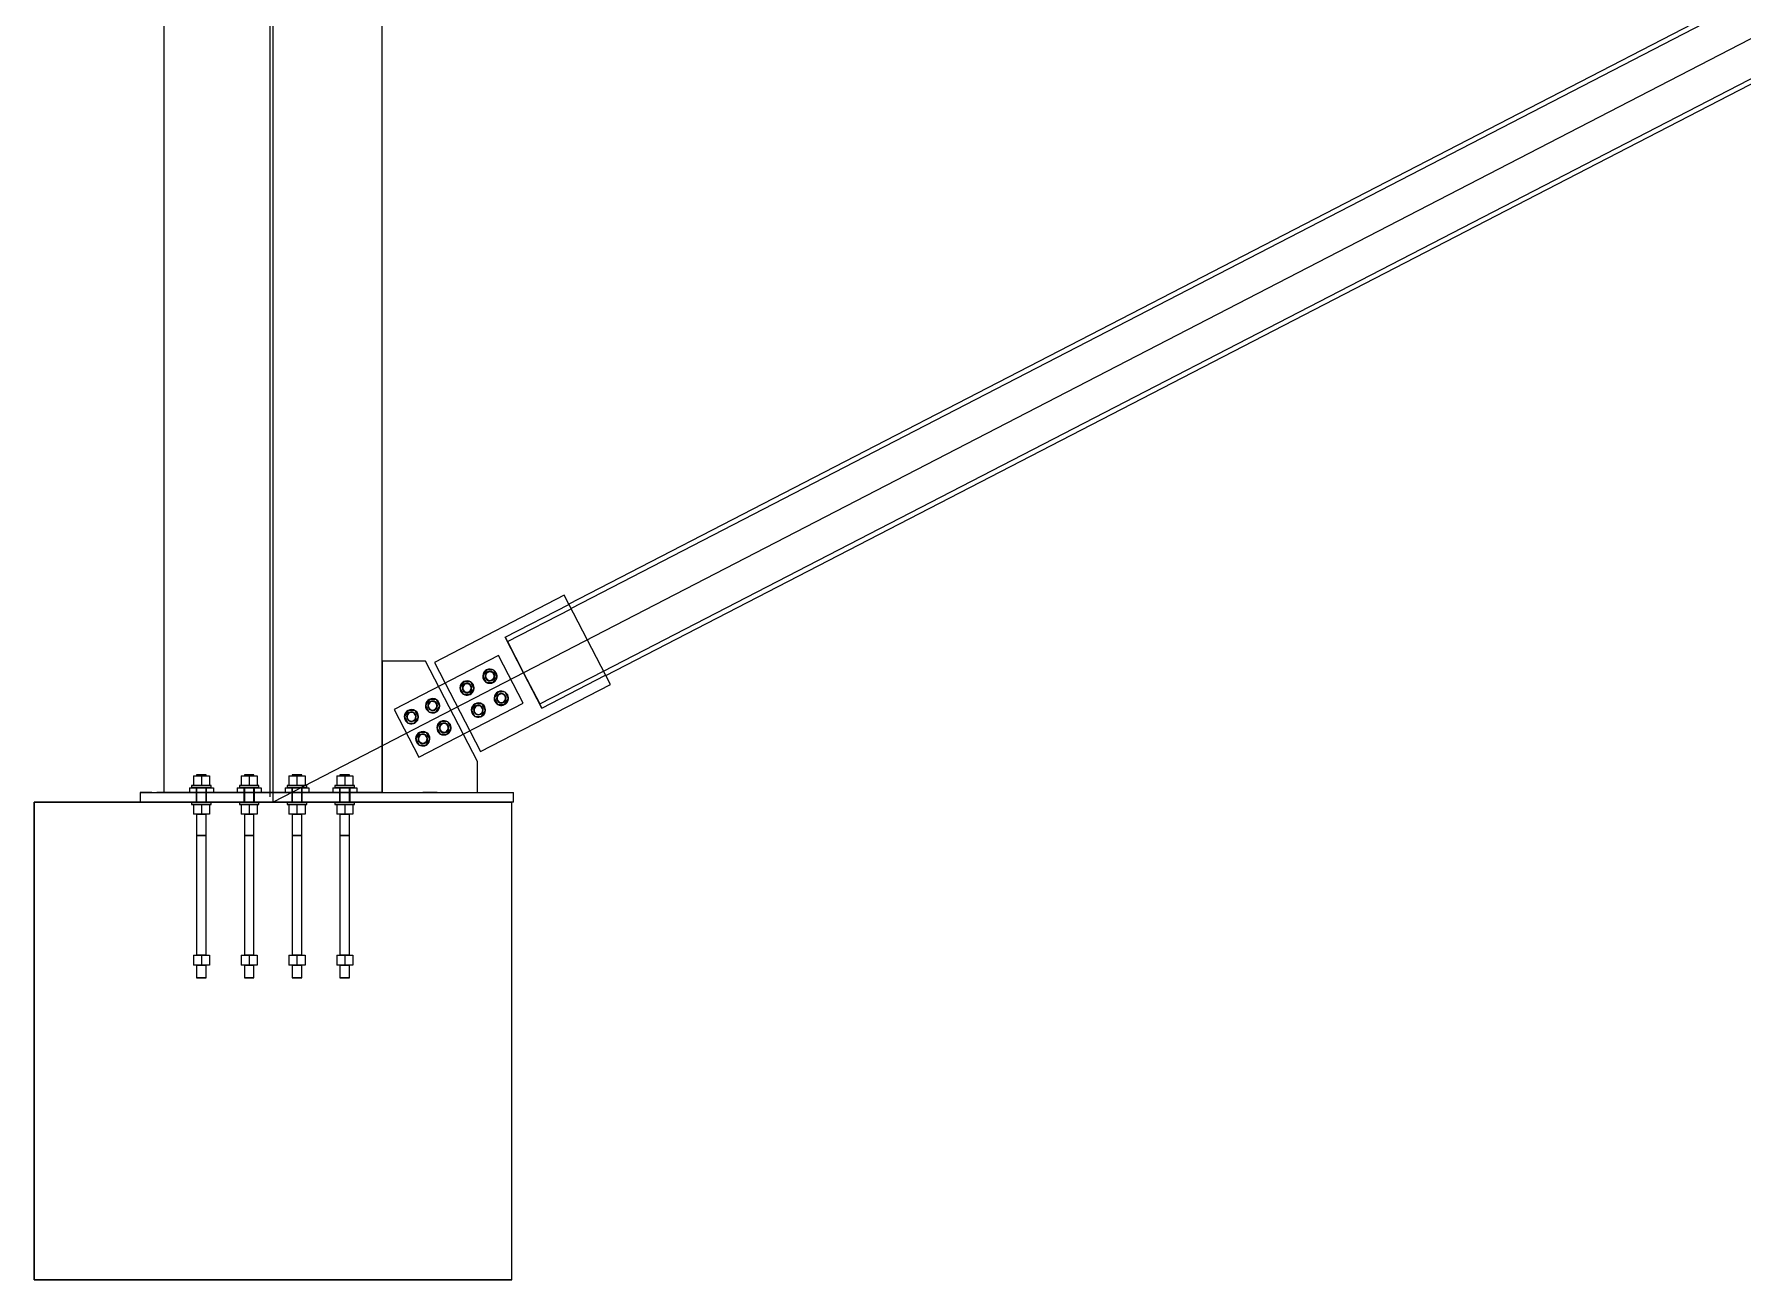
# Model space of a CAD drawing. Header units: millimetres. Extents: x -6949 to 305728, y -55091 to 76684.
# Drawn here: x 14500 to 18076, y -1000 to 1608 of the extents above; entities that cross this region are included whole.
import ezdxf

# ---------------------------------------------------------------- set-up
doc = ezdxf.new("R2010")
doc.units = ezdxf.units.MM
doc.layers.add('A-DETL', color=7, linetype='Continuous', lineweight=18, true_color=0x00a600)
for name, color, linetype, lineweight in [('S-BEAM', 5, 'Continuous', 18), ('S-COLS', 7, 'Continuous', 18), ('S-FSTN', 7, 'Continuous', 18), ('solaio2', 7, 'Continuous', 9)]:
    doc.layers.add(name, color=color, linetype=linetype, lineweight=lineweight)

msp = doc.modelspace()

# ---------------------------------------------------------------- linework, layer by layer
at = {"layer": 'A-DETL'}
for p, q in [((14994.1182, 11.0295), (14994.1182, 3911.0295)), ((22500.0006, 3875), (15000.0005, 0)), ((15000.0005, 0), (15000.0005, 3875))]:
    msp.add_line(p, q, dxfattribs=at)
at = {"layer": 'S-BEAM'}
for p, q in [((21962.8158, 3692.1726), (15619.0494, 414.56)), ((21967.406, 3683.2884), (15623.6396, 405.6758)), ((15691.7123, 273.9222), (22035.4787, 3551.5348)), ((15696.3025, 265.0379), (22040.0689, 3542.6505)), ((15486.0592, 345.1773), (15619.3231, 414.0303)), ((15486.0592, 345.1773), (15619.3231, 414.0303)), ((15490.6866, 336.2209), (15623.9505, 405.0739)), ((15619.3231, 414.0303), (15623.9505, 405.0739)), ((15524.412, 270.946), (15486.0592, 345.1773)), ((15486.0592, 345.1773), (15524.412, 270.946)), ((15486.0592, 345.1773), (15490.6866, 336.2209)), ((15490.6866, 336.2209), (15524.412, 270.946)), ((15524.412, 270.946), (15490.6866, 336.2209)), ((15524.412, 270.946), (15558.1374, 205.671)), ((15562.7649, 196.7147), (15524.412, 270.946)), ((15524.412, 270.946), (15562.7649, 196.7147)), ((15558.1374, 205.671), (15524.412, 270.946)), ((15558.1374, 205.671), (15691.4013, 274.524)), ((15558.1374, 205.671), (15691.4013, 274.524)), ((15562.7649, 196.7147), (15696.0288, 265.5677)), ((15562.7649, 196.7147), (15696.0288, 265.5677)), ((15691.4013, 274.524), (15696.0288, 265.5677)), ((15562.7649, 196.7147), (15558.1374, 205.671))]:
    msp.add_line(p, q, dxfattribs=at)
at = {"layer": 'S-COLS'}
for p, q in [((14771.5005, 12000.0004), (14771.5005, 20.001)), ((15228.5005, 20.001), (15228.5005, 12000.0004)), ((14771.5005, 20.001), (15228.5005, 20.001)), ((15228.5005, 20.001), (14771.5005, 20.001)), ((14771.5005, 0.0001), (15228.5005, 0.0001)), ((15228.5005, 0.0001), (14771.5005, 0.0001)), ((14771.5005, 0), (15228.5005, 0)), ((15228.5005, 0), (14771.5005, 0)), ((14784.5005, 20.001), (15215.5005, 20.001)), ((15215.5005, 20.001), (14784.5005, 20.001)), ((14784.5005, 0.0001), (15215.5005, 0.0001)), ((15215.5005, 0.0001), (14784.5005, 0.0001)), ((14784.5005, 0), (15215.5005, 0)), ((15215.5005, 0), (14784.5005, 0))]:
    msp.add_line(p, q, dxfattribs=at)
at = {"layer": 'S-FSTN'}
for p, q in [((15609.4779, 433.0832), (15337.6196, 292.6231)), ((15705.8721, 246.5138), (15609.4779, 433.0832)), ((15319.244, 295.5105), (15228.5005, 295.5105)), ((15228.5005, 295.5105), (15228.5005, 20)), ((15472.0533, 306.9268), (15253.5005, 194.0078)), ((15472.0533, 306.9268), (15253.5005, 194.0078)), ((15428.0317, 84.9535), (15319.244, 295.5105)), ((15337.6196, 292.6231), (15434.0138, 106.0537)), ((15523.4635, 207.4231), (15472.0533, 306.9268)), ((15523.4635, 207.4231), (15472.0533, 306.9268)), ((15399.0812, 252.0931), (15391.1016, 239.6523)), ((15413.8451, 251.403), (15399.0812, 252.0931)), ((15420.6294, 238.2721), (15413.8451, 251.403)), ((15447.0562, 276.8802), (15439.0766, 264.4393)), ((15439.0766, 264.4393), (15445.861, 251.3084)), ((15445.861, 251.3084), (15460.6248, 250.6183)), ((15461.8201, 276.1901), (15447.0562, 276.8802)), ((15460.6248, 250.6183), (15468.6044, 263.0592)), ((15468.6044, 263.0592), (15461.8201, 276.1901)), ((15327.1187, 214.9125), (15319.1391, 202.4716)), ((15341.8826, 214.2224), (15327.1187, 214.9125)), ((15391.1016, 239.6523), (15397.886, 226.5213)), ((15397.886, 226.5213), (15412.6498, 225.8312)), ((15412.6498, 225.8312), (15420.6294, 238.2721)), ((15434.0138, 106.0537), (15705.8721, 246.5138)), ((15470.9252, 230.682), (15462.9457, 218.2412)), ((15462.9457, 218.2412), (15469.73, 205.1103)), ((15485.6891, 229.992), (15470.9252, 230.682)), ((15484.4939, 204.4202), (15492.4734, 216.861)), ((15492.4734, 216.861), (15485.6891, 229.992)), ((15253.5005, 194.0078), (15304.9107, 94.5041)), ((15253.5005, 194.0078), (15304.9107, 94.5041)), ((15282.6974, 191.9615), (15274.7178, 179.5206)), ((15274.7178, 179.5206), (15281.5022, 166.3897)), ((15297.4613, 191.2714), (15282.6974, 191.9615)), ((15304.2456, 178.1405), (15297.4613, 191.2714)), ((15304.9107, 94.5041), (15523.4635, 207.4231)), ((15304.9107, 94.5041), (15523.4635, 207.4231)), ((15319.1391, 202.4716), (15325.9235, 189.3407)), ((15325.9235, 189.3407), (15340.6873, 188.6506)), ((15340.6873, 188.6506), (15348.6669, 201.0915)), ((15348.6669, 201.0915), (15341.8826, 214.2224)), ((15422.9502, 205.895), (15414.9707, 193.4541)), ((15414.9707, 193.4541), (15421.755, 180.3232)), ((15421.755, 180.3232), (15436.5189, 179.6331)), ((15437.7141, 205.2049), (15422.9502, 205.895)), ((15436.5189, 179.6331), (15444.4984, 192.074)), ((15444.4984, 192.074), (15437.7141, 205.2049)), ((15469.73, 205.1103), (15484.4939, 204.4202)), ((15228.5005, 172.7552), (15228.5005, 142.7552)), ((15281.5022, 166.3897), (15296.266, 165.6996)), ((15296.266, 165.6996), (15304.2456, 178.1405)), ((15306.5665, 145.7633), (15298.5869, 133.3225)), ((15321.3303, 145.0733), (15306.5665, 145.7633)), ((15328.1147, 131.9423), (15321.3303, 145.0733)), ((15350.9878, 168.7143), (15343.0082, 156.2735)), ((15343.0082, 156.2735), (15349.7925, 143.1425)), ((15349.7925, 143.1425), (15364.5564, 142.4525)), ((15365.7516, 168.0243), (15350.9878, 168.7143)), ((15364.5564, 142.4525), (15372.5359, 154.8933)), ((15372.5359, 154.8933), (15365.7516, 168.0243)), ((15298.5869, 133.3225), (15305.3712, 120.1915)), ((15305.3712, 120.1915), (15320.1351, 119.5015)), ((15320.1351, 119.5015), (15328.1147, 131.9423)), ((15428.0317, 20), (15428.0317, 84.9535)), ((14833.113, 55.3), (14850.0005, 55.3)), ((14833.113, 55.3), (14833.113, 34.6)), ((14833.113, 55.3), (14850.0005, 55.3)), ((14833.113, 55.3), (14833.113, 34.6)), ((14840.0005, 57), (14840.0005, 55.3)), ((14840.0005, 57), (14860.0005, 57)), ((14860.0005, 57), (14840.0005, 57)), ((14840.0005, 57), (14840.0005, 55.3)), ((14840.0005, 57), (14860.0005, 57)), ((14860.0005, 57), (14840.0005, 57)), ((14840.0005, 55.3), (14860.0005, 55.3)), ((14860.0005, 55.3), (14840.0005, 55.3)), ((14840.0005, 55.3), (14860.0005, 55.3)), ((14860.0005, 55.3), (14840.0005, 55.3)), ((14850.0005, 55.3), (14866.888, 55.3)), ((14850.0005, 55.3), (14850.0005, 34.6)), ((14850.0005, 55.3), (14850.0005, 34.6)), ((14850.0005, 55.3), (14866.888, 55.3)), ((14850.0005, 55.3), (14850.0005, 34.6)), ((14850.0005, 55.3), (14850.0005, 34.6)), ((14860.0005, 55.3), (14860.0005, 57)), ((14860.0005, 55.3), (14860.0005, 57)), ((14866.888, 55.3), (14866.888, 34.6)), ((14866.888, 55.3), (14866.888, 34.6)), ((14933.113, 55.3), (14950.0005, 55.3)), ((14933.113, 55.3), (14933.113, 34.6)), ((14933.113, 55.3), (14950.0005, 55.3)), ((14933.113, 55.3), (14933.113, 34.6)), ((14940.0005, 57), (14940.0005, 55.3)), ((14940.0005, 57), (14960.0005, 57)), ((14960.0005, 57), (14940.0005, 57)), ((14940.0005, 57), (14940.0005, 55.3)), ((14940.0005, 57), (14960.0005, 57)), ((14960.0005, 57), (14940.0005, 57)), ((14940.0005, 55.3), (14960.0005, 55.3)), ((14960.0005, 55.3), (14940.0005, 55.3)), ((14940.0005, 55.3), (14960.0005, 55.3)), ((14960.0005, 55.3), (14940.0005, 55.3)), ((14950.0005, 55.3), (14966.888, 55.3)), ((14950.0005, 55.3), (14950.0005, 34.6)), ((14950.0005, 55.3), (14950.0005, 34.6)), ((14950.0005, 55.3), (14966.888, 55.3)), ((14950.0005, 55.3), (14950.0005, 34.6)), ((14950.0005, 55.3), (14950.0005, 34.6)), ((14960.0005, 55.3), (14960.0005, 57)), ((14960.0005, 55.3), (14960.0005, 57)), ((14966.888, 55.3), (14966.888, 34.6)), ((14966.888, 55.3), (14966.888, 34.6)), ((15033.113, 55.3), (15050.0005, 55.3)), ((15033.113, 55.3), (15033.113, 34.6)), ((15033.113, 55.3), (15050.0005, 55.3)), ((15033.113, 55.3), (15033.113, 34.6)), ((15040.0005, 57), (15040.0005, 55.3)), ((15040.0005, 57), (15060.0005, 57)), ((15060.0005, 57), (15040.0005, 57)), ((15040.0005, 57), (15040.0005, 55.3)), ((15040.0005, 57), (15060.0005, 57)), ((15060.0005, 57), (15040.0005, 57)), ((15040.0005, 55.3), (15060.0005, 55.3)), ((15060.0005, 55.3), (15040.0005, 55.3)), ((15040.0005, 55.3), (15060.0005, 55.3)), ((15060.0005, 55.3), (15040.0005, 55.3)), ((15050.0005, 55.3), (15066.888, 55.3)), ((15050.0005, 55.3), (15050.0005, 34.6)), ((15050.0005, 55.3), (15050.0005, 34.6)), ((15050.0005, 55.3), (15066.888, 55.3)), ((15050.0005, 55.3), (15050.0005, 34.6)), ((15050.0005, 55.3), (15050.0005, 34.6)), ((15060.0005, 55.3), (15060.0005, 57)), ((15060.0005, 55.3), (15060.0005, 57)), ((15066.888, 55.3), (15066.888, 34.6)), ((15066.888, 55.3), (15066.888, 34.6)), ((15133.113, 55.3), (15150.0005, 55.3)), ((15133.113, 55.3), (15133.113, 34.6)), ((15133.113, 55.3), (15150.0005, 55.3)), ((15133.113, 55.3), (15133.113, 34.6)), ((15140.0005, 57), (15140.0005, 55.3)), ((15140.0005, 57), (15160.0005, 57)), ((15160.0005, 57), (15140.0005, 57)), ((15140.0005, 57), (15140.0005, 55.3)), ((15140.0005, 57), (15160.0005, 57)), ((15160.0005, 57), (15140.0005, 57)), ((15140.0005, 55.3), (15160.0005, 55.3)), ((15160.0005, 55.3), (15140.0005, 55.3)), ((15140.0005, 55.3), (15160.0005, 55.3)), ((15160.0005, 55.3), (15140.0005, 55.3)), ((15150.0005, 55.3), (15166.888, 55.3)), ((15150.0005, 55.3), (15150.0005, 34.6)), ((15150.0005, 55.3), (15150.0005, 34.6)), ((15150.0005, 55.3), (15166.888, 55.3)), ((15150.0005, 55.3), (15150.0005, 34.6)), ((15150.0005, 55.3), (15150.0005, 34.6)), ((15160.0005, 55.3), (15160.0005, 57)), ((15160.0005, 55.3), (15160.0005, 57)), ((15166.888, 55.3), (15166.888, 34.6)), ((15166.888, 55.3), (15166.888, 34.6)), ((14721.5005, 20), (14721.5005, 0)), ((14746.5005, 20), (14721.5005, 20)), ((14721.5005, 20), (14746.5005, 20)), ((14721.5005, 0), (14746.5005, 0)), ((14746.5005, 0), (14721.5005, 0)), ((14746.5005, 20), (15503.5005, 20)), ((15503.5005, 0), (14746.5005, 0)), ((14786.5005, 20), (14756.5005, 20)), ((14825.0005, 30), (14875.0005, 30)), ((14825.0005, 30), (14825.0005, 20)), ((14825.0005, 30), (14875.0005, 30)), ((14825.0005, 30), (14825.0005, 20)), ((14875.0005, 20), (14825.0005, 20)), ((14875.0005, 20), (14825.0005, 20)), ((14829.5005, 34.6), (14829.5005, 30)), ((14829.5005, 34.6), (14870.5005, 34.6)), ((14870.5005, 34.6), (14829.5005, 34.6)), ((14829.5005, 34.6), (14829.5005, 30)), ((14829.5005, 34.6), (14870.5005, 34.6)), ((14870.5005, 34.6), (14829.5005, 34.6)), ((14829.5005, 30), (14870.5005, 30)), ((14870.5005, 30), (14829.5005, 30)), ((14829.5005, 30), (14870.5005, 30)), ((14870.5005, 30), (14829.5005, 30)), ((14829.5005, 0), (14829.5005, -4.6)), ((14829.5005, 0), (14870.5005, 0)), ((14870.5005, 0), (14829.5005, 0)), ((14850.0005, 34.6), (14833.113, 34.6)), ((14850.0005, 34.6), (14833.113, 34.6)), ((14838.9995, 30), (14838.9995, 20)), ((14838.9995, 30), (14861.0015, 30)), ((14838.9995, 30), (14861.0015, 30)), ((14838.9995, 30), (14838.9995, 20)), ((14838.9995, 30), (14861.0015, 30)), ((14838.9995, 30), (14861.0015, 30)), ((14838.9995, 20), (14861.0015, 20)), ((14838.9995, 20), (14861.0015, 20)), ((14838.9995, 20), (14861.0015, 20)), ((14838.9995, 20), (14861.0015, 20)), ((14838.9995, 20), (14838.9995, 0)), ((14838.9995, 20), (14838.9995, 0)), ((14838.9995, 20), (14861.0015, 20)), ((14838.9995, 20), (14861.0015, 20)), ((14838.9995, 20), (14861.0015, 20)), ((14838.9995, 20), (14861.0015, 20)), ((14838.9995, 0), (14861.0015, 0)), ((14838.9995, 0), (14861.0015, 0)), ((14838.9995, 0), (14861.0015, 0)), ((14838.9995, 0), (14861.0015, 0)), ((14840.0005, 30), (14840.0005, 0)), ((14840.0005, 30), (14860.0005, 30)), ((14860.0005, 30), (14840.0005, 30)), ((14840.0005, 30), (14840.0005, 0)), ((14840.0005, 30), (14860.0005, 30)), ((14860.0005, 30), (14840.0005, 30)), ((14840.0005, 0), (14860.0005, 0)), ((14860.0005, 0), (14840.0005, 0)), ((14866.888, 34.6), (14850.0005, 34.6)), ((14866.888, 34.6), (14850.0005, 34.6)), ((14860.0005, 0), (14860.0005, 30)), ((14860.0005, 0), (14860.0005, 30)), ((14861.0015, 20), (14861.0015, 30)), ((14861.0015, 20), (14861.0015, 30)), ((14861.0015, 0), (14861.0015, 20)), ((14861.0015, 0), (14861.0015, 20)), ((14870.5005, 30), (14870.5005, 34.6)), ((14870.5005, 30), (14870.5005, 34.6)), ((14870.5005, -4.6), (14870.5005, 0)), ((14875.0005, 30), (14875.0005, 20)), ((14875.0005, 30), (14875.0005, 20)), ((14925.0005, 30), (14975.0005, 30)), ((14925.0005, 30), (14925.0005, 20)), ((14925.0005, 30), (14975.0005, 30)), ((14925.0005, 30), (14925.0005, 20)), ((14975.0005, 20), (14925.0005, 20)), ((14975.0005, 20), (14925.0005, 20)), ((14929.5005, 34.6), (14929.5005, 30)), ((14929.5005, 34.6), (14970.5005, 34.6)), ((14970.5005, 34.6), (14929.5005, 34.6)), ((14929.5005, 34.6), (14929.5005, 30)), ((14929.5005, 34.6), (14970.5005, 34.6)), ((14970.5005, 34.6), (14929.5005, 34.6)), ((14929.5005, 30), (14970.5005, 30)), ((14970.5005, 30), (14929.5005, 30)), ((14929.5005, 30), (14970.5005, 30)), ((14970.5005, 30), (14929.5005, 30)), ((14929.5005, 0), (14929.5005, -4.6)), ((14929.5005, 0), (14970.5005, 0)), ((14970.5005, 0), (14929.5005, 0)), ((14950.0005, 34.6), (14933.113, 34.6)), ((14950.0005, 34.6), (14933.113, 34.6)), ((14938.9995, 30), (14938.9995, 20)), ((14938.9995, 30), (14961.0015, 30)), ((14938.9995, 30), (14961.0015, 30)), ((14938.9995, 30), (14938.9995, 20)), ((14938.9995, 30), (14961.0015, 30)), ((14938.9995, 30), (14961.0015, 30)), ((14938.9995, 20), (14961.0015, 20)), ((14938.9995, 20), (14961.0015, 20)), ((14938.9995, 20), (14961.0015, 20)), ((14938.9995, 20), (14961.0015, 20)), ((14938.9995, 20), (14938.9995, 0)), ((14938.9995, 20), (14938.9995, 0)), ((14938.9995, 20), (14961.0015, 20)), ((14938.9995, 20), (14961.0015, 20)), ((14938.9995, 20), (14961.0015, 20)), ((14938.9995, 20), (14961.0015, 20)), ((14938.9995, 0), (14961.0015, 0)), ((14938.9995, 0), (14961.0015, 0)), ((14938.9995, 0), (14961.0015, 0)), ((14938.9995, 0), (14961.0015, 0)), ((14940.0005, 30), (14940.0005, 0)), ((14940.0005, 30), (14960.0005, 30)), ((14960.0005, 30), (14940.0005, 30)), ((14940.0005, 30), (14940.0005, 0)), ((14940.0005, 30), (14960.0005, 30)), ((14960.0005, 30), (14940.0005, 30)), ((14940.0005, 0), (14960.0005, 0)), ((14960.0005, 0), (14940.0005, 0)), ((14966.888, 34.6), (14950.0005, 34.6)), ((14966.888, 34.6), (14950.0005, 34.6)), ((14960.0005, 0), (14960.0005, 30)), ((14960.0005, 0), (14960.0005, 30)), ((14961.0015, 20), (14961.0015, 30)), ((14961.0015, 20), (14961.0015, 30)), ((14961.0015, 0), (14961.0015, 20)), ((14961.0015, 0), (14961.0015, 20)), ((14970.5005, 30), (14970.5005, 34.6)), ((14970.5005, 30), (14970.5005, 34.6)), ((14970.5005, -4.6), (14970.5005, 0)), ((14975.0005, 30), (14975.0005, 20)), ((14975.0005, 30), (14975.0005, 20)), ((15025.0005, 30), (15075.0005, 30)), ((15025.0005, 30), (15025.0005, 20)), ((15025.0005, 30), (15075.0005, 30)), ((15025.0005, 30), (15025.0005, 20)), ((15075.0005, 20), (15025.0005, 20)), ((15075.0005, 20), (15025.0005, 20)), ((15029.5005, 34.6), (15029.5005, 30)), ((15029.5005, 34.6), (15070.5005, 34.6)), ((15070.5005, 34.6), (15029.5005, 34.6)), ((15029.5005, 34.6), (15029.5005, 30)), ((15029.5005, 34.6), (15070.5005, 34.6)), ((15070.5005, 34.6), (15029.5005, 34.6)), ((15029.5005, 30), (15070.5005, 30)), ((15070.5005, 30), (15029.5005, 30)), ((15029.5005, 30), (15070.5005, 30)), ((15070.5005, 30), (15029.5005, 30)), ((15029.5005, 0), (15029.5005, -4.6)), ((15029.5005, 0), (15070.5005, 0)), ((15070.5005, 0), (15029.5005, 0)), ((15050.0005, 34.6), (15033.113, 34.6)), ((15050.0005, 34.6), (15033.113, 34.6)), ((15038.9995, 30), (15038.9995, 20)), ((15038.9995, 30), (15061.0015, 30)), ((15038.9995, 30), (15061.0015, 30)), ((15038.9995, 30), (15038.9995, 20)), ((15038.9995, 30), (15061.0015, 30)), ((15038.9995, 30), (15061.0015, 30)), ((15038.9995, 20), (15061.0015, 20)), ((15038.9995, 20), (15061.0015, 20)), ((15038.9995, 20), (15061.0015, 20)), ((15038.9995, 20), (15061.0015, 20)), ((15038.9995, 20), (15038.9995, 0)), ((15038.9995, 20), (15038.9995, 0)), ((15038.9995, 20), (15061.0015, 20)), ((15038.9995, 20), (15061.0015, 20)), ((15038.9995, 20), (15061.0015, 20)), ((15038.9995, 20), (15061.0015, 20)), ((15038.9995, 0), (15061.0015, 0)), ((15038.9995, 0), (15061.0015, 0)), ((15038.9995, 0), (15061.0015, 0)), ((15038.9995, 0), (15061.0015, 0)), ((15040.0005, 30), (15040.0005, 0)), ((15040.0005, 30), (15060.0005, 30)), ((15060.0005, 30), (15040.0005, 30)), ((15040.0005, 30), (15040.0005, 0)), ((15040.0005, 30), (15060.0005, 30)), ((15060.0005, 30), (15040.0005, 30)), ((15040.0005, 0), (15060.0005, 0)), ((15060.0005, 0), (15040.0005, 0)), ((15066.888, 34.6), (15050.0005, 34.6)), ((15066.888, 34.6), (15050.0005, 34.6)), ((15060.0005, 0), (15060.0005, 30)), ((15060.0005, 0), (15060.0005, 30)), ((15061.0015, 20), (15061.0015, 30)), ((15061.0015, 20), (15061.0015, 30)), ((15061.0015, 0), (15061.0015, 20)), ((15061.0015, 0), (15061.0015, 20)), ((15070.5005, 30), (15070.5005, 34.6)), ((15070.5005, 30), (15070.5005, 34.6)), ((15070.5005, -4.6), (15070.5005, 0)), ((15075.0005, 30), (15075.0005, 20)), ((15075.0005, 30), (15075.0005, 20)), ((15125.0005, 30), (15175.0005, 30)), ((15125.0005, 30), (15125.0005, 20)), ((15125.0005, 30), (15175.0005, 30)), ((15125.0005, 30), (15125.0005, 20)), ((15175.0005, 20), (15125.0005, 20)), ((15175.0005, 20), (15125.0005, 20)), ((15129.5005, 34.6), (15129.5005, 30)), ((15129.5005, 34.6), (15170.5005, 34.6)), ((15170.5005, 34.6), (15129.5005, 34.6)), ((15129.5005, 34.6), (15129.5005, 30)), ((15129.5005, 34.6), (15170.5005, 34.6)), ((15170.5005, 34.6), (15129.5005, 34.6)), ((15129.5005, 30), (15170.5005, 30)), ((15170.5005, 30), (15129.5005, 30)), ((15129.5005, 30), (15170.5005, 30)), ((15170.5005, 30), (15129.5005, 30)), ((15129.5005, 0), (15129.5005, -4.6)), ((15129.5005, 0), (15170.5005, 0)), ((15170.5005, 0), (15129.5005, 0)), ((15150.0005, 34.6), (15133.113, 34.6)), ((15150.0005, 34.6), (15133.113, 34.6)), ((15138.9995, 30), (15138.9995, 20)), ((15138.9995, 30), (15161.0015, 30)), ((15138.9995, 30), (15161.0015, 30)), ((15138.9995, 30), (15138.9995, 20)), ((15138.9995, 30), (15161.0015, 30)), ((15138.9995, 30), (15161.0015, 30)), ((15138.9995, 20), (15161.0015, 20)), ((15138.9995, 20), (15161.0015, 20)), ((15138.9995, 20), (15161.0015, 20)), ((15138.9995, 20), (15161.0015, 20)), ((15138.9995, 20), (15138.9995, 0)), ((15138.9995, 20), (15138.9995, 0)), ((15138.9995, 20), (15161.0015, 20)), ((15138.9995, 20), (15161.0015, 20)), ((15138.9995, 20), (15161.0015, 20)), ((15138.9995, 20), (15161.0015, 20)), ((15138.9995, 0), (15161.0015, 0)), ((15138.9995, 0), (15161.0015, 0)), ((15138.9995, 0), (15161.0015, 0)), ((15138.9995, 0), (15161.0015, 0)), ((15140.0005, 30), (15140.0005, 0)), ((15140.0005, 30), (15160.0005, 30)), ((15160.0005, 30), (15140.0005, 30)), ((15140.0005, 30), (15140.0005, 0)), ((15140.0005, 30), (15160.0005, 30)), ((15160.0005, 30), (15140.0005, 30)), ((15140.0005, 0), (15160.0005, 0)), ((15160.0005, 0), (15140.0005, 0)), ((15166.888, 34.6), (15150.0005, 34.6)), ((15166.888, 34.6), (15150.0005, 34.6)), ((15160.0005, 0), (15160.0005, 30)), ((15160.0005, 0), (15160.0005, 30)), ((15161.0015, 20), (15161.0015, 30)), ((15161.0015, 20), (15161.0015, 30)), ((15161.0015, 0), (15161.0015, 20)), ((15161.0015, 0), (15161.0015, 20)), ((15170.5005, 30), (15170.5005, 34.6)), ((15170.5005, 30), (15170.5005, 34.6)), ((15170.5005, -4.6), (15170.5005, 0)), ((15175.0005, 30), (15175.0005, 20)), ((15175.0005, 30), (15175.0005, 20)), ((15228.5005, 20), (15428.0317, 20)), ((15343.2661, 20), (15313.2661, 20)), ((15503.5005, 0), (15503.5005, 20)), ((14829.5005, 0), (14829.5005, -4.6)), ((14829.5005, 0), (14870.5005, 0)), ((14870.5005, 0), (14829.5005, 0)), ((14829.5005, -4.6), (14870.5005, -4.6)), ((14870.5005, -4.6), (14829.5005, -4.6)), ((14829.5005, -4.6), (14870.5005, -4.6)), ((14870.5005, -4.6), (14829.5005, -4.6)), ((14833.113, -4.6), (14850.0005, -4.6)), ((14833.113, -4.6), (14833.113, -25.3)), ((14833.113, -4.6), (14850.0005, -4.6)), ((14833.113, -4.6), (14833.113, -25.3)), ((14850.0005, -25.3), (14833.113, -25.3)), ((14850.0005, -25.3), (14833.113, -25.3)), ((14840.0005, 0), (14860.0005, 0)), ((14860.0005, 0), (14840.0005, 0)), ((14840.0005, -25.3), (14840.0005, -70)), ((14840.0005, -25.3), (14860.0005, -25.3)), ((14860.0005, -25.3), (14840.0005, -25.3)), ((14840.0005, -25.3), (14840.0005, -70)), ((14840.0005, -25.3), (14860.0005, -25.3)), ((14860.0005, -25.3), (14840.0005, -25.3)), ((14850.0005, -4.6), (14866.888, -4.6)), ((14850.0005, -4.6), (14850.0005, -25.3)), ((14850.0005, -4.6), (14850.0005, -25.3)), ((14850.0005, -4.6), (14866.888, -4.6)), ((14850.0005, -4.6), (14850.0005, -25.3)), ((14850.0005, -4.6), (14850.0005, -25.3)), ((14866.888, -25.3), (14850.0005, -25.3)), ((14866.888, -25.3), (14850.0005, -25.3)), ((14860.0005, -70), (14860.0005, -25.3)), ((14860.0005, -70), (14860.0005, -25.3)), ((14866.888, -4.6), (14866.888, -25.3)), ((14866.888, -4.6), (14866.888, -25.3)), ((14870.5005, -4.6), (14870.5005, 0)), ((14929.5005, 0), (14929.5005, -4.6)), ((14929.5005, 0), (14970.5005, 0)), ((14970.5005, 0), (14929.5005, 0)), ((14929.5005, -4.6), (14970.5005, -4.6)), ((14970.5005, -4.6), (14929.5005, -4.6)), ((14929.5005, -4.6), (14970.5005, -4.6)), ((14970.5005, -4.6), (14929.5005, -4.6)), ((14933.113, -4.6), (14950.0005, -4.6)), ((14933.113, -4.6), (14933.113, -25.3)), ((14933.113, -4.6), (14950.0005, -4.6)), ((14933.113, -4.6), (14933.113, -25.3)), ((14950.0005, -25.3), (14933.113, -25.3)), ((14950.0005, -25.3), (14933.113, -25.3)), ((14940.0005, 0), (14960.0005, 0)), ((14960.0005, 0), (14940.0005, 0)), ((14940.0005, -25.3), (14940.0005, -70)), ((14940.0005, -25.3), (14960.0005, -25.3)), ((14960.0005, -25.3), (14940.0005, -25.3)), ((14940.0005, -25.3), (14940.0005, -70)), ((14940.0005, -25.3), (14960.0005, -25.3)), ((14960.0005, -25.3), (14940.0005, -25.3)), ((14950.0005, -4.6), (14966.888, -4.6)), ((14950.0005, -4.6), (14950.0005, -25.3)), ((14950.0005, -4.6), (14950.0005, -25.3)), ((14950.0005, -4.6), (14966.888, -4.6)), ((14950.0005, -4.6), (14950.0005, -25.3)), ((14950.0005, -4.6), (14950.0005, -25.3)), ((14966.888, -25.3), (14950.0005, -25.3)), ((14966.888, -25.3), (14950.0005, -25.3)), ((14960.0005, -70), (14960.0005, -25.3)), ((14960.0005, -70), (14960.0005, -25.3)), ((14966.888, -4.6), (14966.888, -25.3)), ((14966.888, -4.6), (14966.888, -25.3)), ((14970.5005, -4.6), (14970.5005, 0)), ((15029.5005, 0), (15029.5005, -4.6)), ((15029.5005, 0), (15070.5005, 0)), ((15070.5005, 0), (15029.5005, 0)), ((15029.5005, -4.6), (15070.5005, -4.6)), ((15070.5005, -4.6), (15029.5005, -4.6)), ((15029.5005, -4.6), (15070.5005, -4.6)), ((15070.5005, -4.6), (15029.5005, -4.6)), ((15033.113, -4.6), (15050.0005, -4.6)), ((15033.113, -4.6), (15033.113, -25.3)), ((15033.113, -4.6), (15050.0005, -4.6)), ((15033.113, -4.6), (15033.113, -25.3)), ((15050.0005, -25.3), (15033.113, -25.3)), ((15050.0005, -25.3), (15033.113, -25.3)), ((15040.0005, 0), (15060.0005, 0)), ((15060.0005, 0), (15040.0005, 0)), ((15040.0005, -25.3), (15040.0005, -70)), ((15040.0005, -25.3), (15060.0005, -25.3)), ((15060.0005, -25.3), (15040.0005, -25.3)), ((15040.0005, -25.3), (15040.0005, -70)), ((15040.0005, -25.3), (15060.0005, -25.3)), ((15060.0005, -25.3), (15040.0005, -25.3)), ((15050.0005, -4.6), (15066.888, -4.6)), ((15050.0005, -4.6), (15050.0005, -25.3)), ((15050.0005, -4.6), (15050.0005, -25.3)), ((15050.0005, -4.6), (15066.888, -4.6)), ((15050.0005, -4.6), (15050.0005, -25.3)), ((15050.0005, -4.6), (15050.0005, -25.3)), ((15066.888, -25.3), (15050.0005, -25.3)), ((15066.888, -25.3), (15050.0005, -25.3)), ((15060.0005, -70), (15060.0005, -25.3)), ((15060.0005, -70), (15060.0005, -25.3)), ((15066.888, -4.6), (15066.888, -25.3)), ((15066.888, -4.6), (15066.888, -25.3)), ((15070.5005, -4.6), (15070.5005, 0)), ((15129.5005, 0), (15129.5005, -4.6)), ((15129.5005, 0), (15170.5005, 0)), ((15170.5005, 0), (15129.5005, 0)), ((15129.5005, -4.6), (15170.5005, -4.6)), ((15170.5005, -4.6), (15129.5005, -4.6)), ((15129.5005, -4.6), (15170.5005, -4.6)), ((15170.5005, -4.6), (15129.5005, -4.6)), ((15133.113, -4.6), (15150.0005, -4.6)), ((15133.113, -4.6), (15133.113, -25.3)), ((15133.113, -4.6), (15150.0005, -4.6)), ((15133.113, -4.6), (15133.113, -25.3)), ((15150.0005, -25.3), (15133.113, -25.3)), ((15150.0005, -25.3), (15133.113, -25.3)), ((15140.0005, 0), (15160.0005, 0)), ((15160.0005, 0), (15140.0005, 0)), ((15140.0005, -25.3), (15140.0005, -70)), ((15140.0005, -25.3), (15160.0005, -25.3)), ((15160.0005, -25.3), (15140.0005, -25.3)), ((15140.0005, -25.3), (15140.0005, -70)), ((15140.0005, -25.3), (15160.0005, -25.3)), ((15160.0005, -25.3), (15140.0005, -25.3)), ((15150.0005, -4.6), (15166.888, -4.6)), ((15150.0005, -4.6), (15150.0005, -25.3)), ((15150.0005, -4.6), (15150.0005, -25.3)), ((15150.0005, -4.6), (15166.888, -4.6)), ((15150.0005, -4.6), (15150.0005, -25.3)), ((15150.0005, -4.6), (15150.0005, -25.3)), ((15166.888, -25.3), (15150.0005, -25.3)), ((15166.888, -25.3), (15150.0005, -25.3)), ((15160.0005, -70), (15160.0005, -25.3)), ((15160.0005, -70), (15160.0005, -25.3)), ((15166.888, -4.6), (15166.888, -25.3)), ((15166.888, -4.6), (15166.888, -25.3)), ((15170.5005, -4.6), (15170.5005, 0)), ((14840.0005, -70), (14840.0005, -320.3)), ((14840.0005, -70), (14860.0005, -70)), ((14860.0005, -70), (14840.0005, -70)), ((14840.0005, -70), (14860.0005, -70)), ((14860.0005, -70), (14840.0005, -70)), ((14840.0005, -70), (14840.0005, -320.3)), ((14840.0005, -70), (14860.0005, -70)), ((14860.0005, -70), (14840.0005, -70)), ((14840.0005, -70), (14860.0005, -70)), ((14860.0005, -70), (14840.0005, -70)), ((14860.0005, -320.3), (14860.0005, -70)), ((14860.0005, -320.3), (14860.0005, -70)), ((14940.0005, -70), (14940.0005, -320.3)), ((14940.0005, -70), (14960.0005, -70)), ((14960.0005, -70), (14940.0005, -70)), ((14940.0005, -70), (14960.0005, -70)), ((14960.0005, -70), (14940.0005, -70)), ((14940.0005, -70), (14940.0005, -320.3)), ((14940.0005, -70), (14960.0005, -70)), ((14960.0005, -70), (14940.0005, -70)), ((14940.0005, -70), (14960.0005, -70)), ((14960.0005, -70), (14940.0005, -70)), ((14960.0005, -320.3), (14960.0005, -70)), ((14960.0005, -320.3), (14960.0005, -70)), ((15040.0005, -70), (15040.0005, -320.3)), ((15040.0005, -70), (15060.0005, -70)), ((15060.0005, -70), (15040.0005, -70)), ((15040.0005, -70), (15060.0005, -70)), ((15060.0005, -70), (15040.0005, -70)), ((15040.0005, -70), (15040.0005, -320.3)), ((15040.0005, -70), (15060.0005, -70)), ((15060.0005, -70), (15040.0005, -70)), ((15040.0005, -70), (15060.0005, -70)), ((15060.0005, -70), (15040.0005, -70)), ((15060.0005, -320.3), (15060.0005, -70)), ((15060.0005, -320.3), (15060.0005, -70)), ((15140.0005, -70), (15140.0005, -320.3)), ((15140.0005, -70), (15160.0005, -70)), ((15160.0005, -70), (15140.0005, -70)), ((15140.0005, -70), (15160.0005, -70)), ((15160.0005, -70), (15140.0005, -70)), ((15140.0005, -70), (15140.0005, -320.3)), ((15140.0005, -70), (15160.0005, -70)), ((15160.0005, -70), (15140.0005, -70)), ((15140.0005, -70), (15160.0005, -70)), ((15160.0005, -70), (15140.0005, -70)), ((15160.0005, -320.3), (15160.0005, -70)), ((15160.0005, -320.3), (15160.0005, -70)), ((14833.113, -320.3), (14850.0005, -320.3)), ((14833.113, -320.3), (14833.113, -341)), ((14833.113, -320.3), (14850.0005, -320.3)), ((14833.113, -320.3), (14833.113, -341)), ((14840.0005, -320.3), (14860.0005, -320.3)), ((14860.0005, -320.3), (14840.0005, -320.3)), ((14840.0005, -320.3), (14860.0005, -320.3)), ((14860.0005, -320.3), (14840.0005, -320.3)), ((14850.0005, -320.3), (14866.888, -320.3)), ((14850.0005, -320.3), (14850.0005, -341)), ((14850.0005, -320.3), (14850.0005, -341)), ((14850.0005, -320.3), (14866.888, -320.3)), ((14850.0005, -320.3), (14850.0005, -341)), ((14850.0005, -320.3), (14850.0005, -341)), ((14866.888, -320.3), (14866.888, -341)), ((14866.888, -320.3), (14866.888, -341)), ((14933.113, -320.3), (14950.0005, -320.3)), ((14933.113, -320.3), (14933.113, -341)), ((14933.113, -320.3), (14950.0005, -320.3)), ((14933.113, -320.3), (14933.113, -341)), ((14940.0005, -320.3), (14960.0005, -320.3)), ((14960.0005, -320.3), (14940.0005, -320.3)), ((14940.0005, -320.3), (14960.0005, -320.3)), ((14960.0005, -320.3), (14940.0005, -320.3)), ((14950.0005, -320.3), (14966.888, -320.3)), ((14950.0005, -320.3), (14950.0005, -341)), ((14950.0005, -320.3), (14950.0005, -341)), ((14950.0005, -320.3), (14966.888, -320.3)), ((14950.0005, -320.3), (14950.0005, -341)), ((14950.0005, -320.3), (14950.0005, -341)), ((14966.888, -320.3), (14966.888, -341)), ((14966.888, -320.3), (14966.888, -341)), ((15033.113, -320.3), (15050.0005, -320.3)), ((15033.113, -320.3), (15033.113, -341)), ((15033.113, -320.3), (15050.0005, -320.3)), ((15033.113, -320.3), (15033.113, -341)), ((15040.0005, -320.3), (15060.0005, -320.3)), ((15060.0005, -320.3), (15040.0005, -320.3)), ((15040.0005, -320.3), (15060.0005, -320.3)), ((15060.0005, -320.3), (15040.0005, -320.3)), ((15050.0005, -320.3), (15066.888, -320.3)), ((15050.0005, -320.3), (15050.0005, -341)), ((15050.0005, -320.3), (15050.0005, -341)), ((15050.0005, -320.3), (15066.888, -320.3)), ((15050.0005, -320.3), (15050.0005, -341)), ((15050.0005, -320.3), (15050.0005, -341)), ((15066.888, -320.3), (15066.888, -341)), ((15066.888, -320.3), (15066.888, -341)), ((15133.113, -320.3), (15150.0005, -320.3)), ((15133.113, -320.3), (15133.113, -341)), ((15133.113, -320.3), (15150.0005, -320.3)), ((15133.113, -320.3), (15133.113, -341)), ((15140.0005, -320.3), (15160.0005, -320.3)), ((15160.0005, -320.3), (15140.0005, -320.3)), ((15140.0005, -320.3), (15160.0005, -320.3)), ((15160.0005, -320.3), (15140.0005, -320.3)), ((15150.0005, -320.3), (15166.888, -320.3)), ((15150.0005, -320.3), (15150.0005, -341)), ((15150.0005, -320.3), (15150.0005, -341)), ((15150.0005, -320.3), (15166.888, -320.3)), ((15150.0005, -320.3), (15150.0005, -341)), ((15150.0005, -320.3), (15150.0005, -341)), ((15166.888, -320.3), (15166.888, -341)), ((15166.888, -320.3), (15166.888, -341)), ((14850.0005, -341), (14833.113, -341)), ((14850.0005, -341), (14833.113, -341)), ((14840.0005, -341), (14840.0005, -368)), ((14840.0005, -341), (14860.0005, -341)), ((14860.0005, -341), (14840.0005, -341)), ((14840.0005, -341), (14840.0005, -368)), ((14840.0005, -341), (14860.0005, -341)), ((14860.0005, -341), (14840.0005, -341)), ((14866.888, -341), (14850.0005, -341)), ((14866.888, -341), (14850.0005, -341)), ((14860.0005, -368), (14860.0005, -341)), ((14860.0005, -368), (14860.0005, -341)), ((14950.0005, -341), (14933.113, -341)), ((14950.0005, -341), (14933.113, -341)), ((14940.0005, -341), (14940.0005, -368)), ((14940.0005, -341), (14960.0005, -341)), ((14960.0005, -341), (14940.0005, -341)), ((14940.0005, -341), (14940.0005, -368)), ((14940.0005, -341), (14960.0005, -341)), ((14960.0005, -341), (14940.0005, -341)), ((14966.888, -341), (14950.0005, -341)), ((14966.888, -341), (14950.0005, -341)), ((14960.0005, -368), (14960.0005, -341)), ((14960.0005, -368), (14960.0005, -341)), ((15050.0005, -341), (15033.113, -341)), ((15050.0005, -341), (15033.113, -341)), ((15040.0005, -341), (15040.0005, -368)), ((15040.0005, -341), (15060.0005, -341)), ((15060.0005, -341), (15040.0005, -341)), ((15040.0005, -341), (15040.0005, -368)), ((15040.0005, -341), (15060.0005, -341)), ((15060.0005, -341), (15040.0005, -341)), ((15066.888, -341), (15050.0005, -341)), ((15066.888, -341), (15050.0005, -341)), ((15060.0005, -368), (15060.0005, -341)), ((15060.0005, -368), (15060.0005, -341)), ((15150.0005, -341), (15133.113, -341)), ((15150.0005, -341), (15133.113, -341)), ((15140.0005, -341), (15140.0005, -368)), ((15140.0005, -341), (15160.0005, -341)), ((15160.0005, -341), (15140.0005, -341)), ((15140.0005, -341), (15140.0005, -368)), ((15140.0005, -341), (15160.0005, -341)), ((15160.0005, -341), (15140.0005, -341)), ((15166.888, -341), (15150.0005, -341)), ((15166.888, -341), (15150.0005, -341)), ((15160.0005, -368), (15160.0005, -341)), ((15160.0005, -368), (15160.0005, -341)), ((14840.0005, -368), (14860.0005, -368)), ((14860.0005, -368), (14840.0005, -368)), ((14840.0005, -368), (14860.0005, -368)), ((14860.0005, -368), (14840.0005, -368)), ((14940.0005, -368), (14960.0005, -368)), ((14960.0005, -368), (14940.0005, -368)), ((14940.0005, -368), (14960.0005, -368)), ((14960.0005, -368), (14940.0005, -368)), ((15040.0005, -368), (15060.0005, -368)), ((15060.0005, -368), (15040.0005, -368)), ((15040.0005, -368), (15060.0005, -368)), ((15060.0005, -368), (15040.0005, -368)), ((15140.0005, -368), (15160.0005, -368)), ((15160.0005, -368), (15140.0005, -368)), ((15140.0005, -368), (15160.0005, -368)), ((15160.0005, -368), (15140.0005, -368))]:
    msp.add_line(p, q, dxfattribs=at)
for centre, radius, start, end in [((15405.8655, 238.9622), 15, 27.3238909, 207.3238909), ((15453.8405, 263.7493), 15, 27.3238909, 207.3238909), ((15453.8405, 263.7493), 15, 207.3238909, 27.3238909), ((15453.8405, 263.7493), 10.001, 27.3238909, 207.3238909), ((15453.8405, 263.7493), 10.001, 27.3238909, 207.3238909), ((15453.8405, 263.7493), 10.001, 27.3238909, 207.3238909), ((15453.8405, 263.7493), 9, 27.3238909, 207.3238909), ((15453.8405, 263.7493), 9, 27.3238909, 207.3238909), ((15453.8405, 263.7493), 10.001, 207.3238909, 27.3238909), ((15453.8405, 263.7493), 10.001, 207.3238909, 27.3238909), ((15453.8405, 263.7493), 10.001, 207.3238909, 27.3238909), ((15453.8405, 263.7493), 9, 207.3238909, 27.3238909), ((15453.8405, 263.7493), 9, 207.3238909, 27.3238909), ((15333.903, 201.7816), 15, 27.3238909, 207.3238909), ((15405.8655, 238.9622), 15, 207.3238909, 27.3238909), ((15405.8655, 238.9622), 10.001, 27.3238909, 207.3238909), ((15405.8655, 238.9622), 10.001, 27.3238909, 207.3238909), ((15405.8655, 238.9622), 10.001, 27.3238909, 207.3238909), ((15405.8655, 238.9622), 9, 27.3238909, 207.3238909), ((15405.8655, 238.9622), 9, 27.3238909, 207.3238909), ((15405.8655, 238.9622), 10.001, 207.3238909, 27.3238909), ((15405.8655, 238.9622), 10.001, 207.3238909, 27.3238909), ((15405.8655, 238.9622), 10.001, 207.3238909, 27.3238909), ((15405.8655, 238.9622), 9, 207.3238909, 27.3238909), ((15405.8655, 238.9622), 9, 207.3238909, 27.3238909), ((15477.7096, 217.5511), 15, 27.3238909, 207.3238909), ((15477.7096, 217.5511), 15, 207.3238909, 27.3238909), ((15477.7096, 217.5511), 10.001, 27.3238909, 207.3238909), ((15477.7096, 217.5511), 10.001, 27.3238909, 207.3238909), ((15477.7096, 217.5511), 10.001, 27.3238909, 207.3238909), ((15477.7096, 217.5511), 9, 27.3238909, 207.3238909), ((15477.7096, 217.5511), 9, 27.3238909, 207.3238909), ((15477.7096, 217.5511), 10.001, 207.3238909, 27.3238909), ((15477.7096, 217.5511), 10.001, 207.3238909, 27.3238909), ((15477.7096, 217.5511), 10.001, 207.3238909, 27.3238909), ((15477.7096, 217.5511), 9, 207.3238909, 27.3238909), ((15477.7096, 217.5511), 9, 207.3238909, 27.3238909), ((15289.4817, 178.8306), 15, 27.3238909, 207.3238909), ((15289.4817, 178.8306), 15, 207.3238909, 27.3238909), ((15289.4817, 178.8306), 10.001, 27.3238909, 207.3238909), ((15289.4817, 178.8306), 10.001, 27.3238909, 207.3238909), ((15289.4817, 178.8306), 10.001, 27.3238909, 207.3238909), ((15289.4817, 178.8306), 9, 27.3238909, 207.3238909), ((15289.4817, 178.8306), 9, 27.3238909, 207.3238909), ((15289.4817, 178.8306), 10.001, 207.3238909, 27.3238909), ((15289.4817, 178.8306), 10.001, 207.3238909, 27.3238909), ((15289.4817, 178.8306), 10.001, 207.3238909, 27.3238909), ((15289.4817, 178.8306), 9, 207.3238909, 27.3238909), ((15289.4817, 178.8306), 9, 207.3238909, 27.3238909), ((15333.903, 201.7816), 15, 207.3238909, 27.3238909), ((15333.903, 201.7816), 10.001, 27.3238909, 207.3238909), ((15333.903, 201.7816), 10.001, 27.3238909, 207.3238909), ((15333.903, 201.7816), 10.001, 27.3238909, 207.3238909), ((15333.903, 201.7816), 9, 27.3238909, 207.3238909), ((15333.903, 201.7816), 9, 27.3238909, 207.3238909), ((15333.903, 201.7816), 10.001, 207.3238909, 27.3238909), ((15333.903, 201.7816), 10.001, 207.3238909, 27.3238909), ((15333.903, 201.7816), 10.001, 207.3238909, 27.3238909), ((15333.903, 201.7816), 9, 207.3238909, 27.3238909), ((15333.903, 201.7816), 9, 207.3238909, 27.3238909), ((15429.7346, 192.764), 15, 27.3238909, 207.3238909), ((15429.7346, 192.764), 15, 207.3238909, 27.3238909), ((15429.7346, 192.764), 10.001, 27.3238909, 207.3238909), ((15429.7346, 192.764), 10.001, 27.3238909, 207.3238909), ((15429.7346, 192.764), 10.001, 27.3238909, 207.3238909), ((15429.7346, 192.764), 9, 27.3238909, 207.3238909), ((15429.7346, 192.764), 9, 27.3238909, 207.3238909), ((15429.7346, 192.764), 10.001, 207.3238909, 27.3238909), ((15429.7346, 192.764), 10.001, 207.3238909, 27.3238909), ((15429.7346, 192.764), 10.001, 207.3238909, 27.3238909), ((15429.7346, 192.764), 9, 207.3238909, 27.3238909), ((15429.7346, 192.764), 9, 207.3238909, 27.3238909), ((15313.3508, 132.6324), 15, 27.3238909, 207.3238909), ((15357.7721, 155.5834), 15, 27.3238909, 207.3238909), ((15357.7721, 155.5834), 15, 207.3238909, 27.3238909), ((15357.7721, 155.5834), 10.001, 27.3238909, 207.3238909), ((15357.7721, 155.5834), 10.001, 27.3238909, 207.3238909), ((15357.7721, 155.5834), 10.001, 27.3238909, 207.3238909), ((15357.7721, 155.5834), 9, 27.3238909, 207.3238909), ((15357.7721, 155.5834), 9, 27.3238909, 207.3238909), ((15357.7721, 155.5834), 10.001, 207.3238909, 27.3238909), ((15357.7721, 155.5834), 10.001, 207.3238909, 27.3238909), ((15357.7721, 155.5834), 10.001, 207.3238909, 27.3238909), ((15357.7721, 155.5834), 9, 207.3238909, 27.3238909), ((15357.7721, 155.5834), 9, 207.3238909, 27.3238909), ((15313.3508, 132.6324), 15, 207.3238909, 27.3238909), ((15313.3508, 132.6324), 10.001, 27.3238909, 207.3238909), ((15313.3508, 132.6324), 10.001, 27.3238909, 207.3238909), ((15313.3508, 132.6324), 10.001, 27.3238909, 207.3238909), ((15313.3508, 132.6324), 9, 27.3238909, 207.3238909), ((15313.3508, 132.6324), 9, 27.3238909, 207.3238909), ((15313.3508, 132.6324), 10.001, 207.3238909, 27.3238909), ((15313.3508, 132.6324), 10.001, 207.3238909, 27.3238909), ((15313.3508, 132.6324), 10.001, 207.3238909, 27.3238909), ((15313.3508, 132.6324), 9, 207.3238909, 27.3238909), ((15313.3508, 132.6324), 9, 207.3238909, 27.3238909)]:
    msp.add_arc(centre, radius, start, end, dxfattribs=at)
at = {"layer": 'solaio2'}
for p, q in [((14500.0005, 0.0001), (15500.0005, 0.0001)), ((15500.0005, 0.0001), (14500.0005, 0.0001)), ((14500.0005, 0.0001), (14500.0005, 0.0001)), ((14500.0005, 0.0001), (14500.0005, -999.9999)), ((14500.0005, -999.9999), (14500.0005, 0.0001)), ((14500.0005, 0), (14850.0005, 0)), ((15500.0005, 0), (14500.0005, 0)), ((14500.0005, 0), (14500.0005, 0)), ((14500.0005, 0), (14500.0005, 0)), ((14500.0005, 0), (14500.0005, 0)), ((14500.0005, 0), (14500.0005, -1000)), ((14500.0005, -1000), (14500.0005, 0)), ((14500.0005, 0), (14850.0005, 0)), ((14850.0005, 0), (14500.0005, 0)), ((14500.0005, 0), (14500.0005, 0)), ((14500.0005, 0), (14500.0005, 0)), ((14500.0005, 0), (14500.0005, 0)), ((14500.0005, 0), (14500.0005, -1000)), ((14500.0005, -1000), (14500.0005, 0)), ((14850.0005, 0), (15150.0005, 0)), ((14850.0005, 0), (15150.0005, 0)), ((15150.0005, 0), (14850.0005, 0)), ((15150.0005, 0), (15500.0005, 0)), ((15150.0005, 0), (15500.0005, 0)), ((15500.0005, 0), (15150.0005, 0)), ((15500.0005, 0.0001), (15500.0005, 0.0001)), ((15500.0005, -999.9999), (15500.0005, 0.0001)), ((15500.0005, -999.9999), (15500.0005, 0.0001)), ((15500.0005, 0), (15500.0005, 0)), ((15500.0005, 0), (15500.0005, 0)), ((15500.0005, 0), (15500.0005, 0)), ((15500.0005, -1000), (15500.0005, 0)), ((15500.0005, -1000), (15500.0005, 0)), ((15500.0005, 0), (15500.0005, 0)), ((15500.0005, 0), (15500.0005, 0)), ((15500.0005, 0), (15500.0005, 0)), ((15500.0005, -1000), (15500.0005, 0)), ((15500.0005, -1000), (15500.0005, 0)), ((14500.0005, -999.9999), (14500.0005, -999.9999)), ((14500.0005, -999.9999), (15500.0005, -999.9999)), ((15500.0005, -999.9999), (14500.0005, -999.9999)), ((14500.0005, -1000), (14500.0005, -1000)), ((14500.0005, -1000), (15500.0005, -1000)), ((15500.0005, -1000), (14500.0005, -1000)), ((14500.0005, -1000), (14500.0005, -1000)), ((14500.0005, -1000), (15500.0005, -1000)), ((15500.0005, -1000), (14500.0005, -1000)), ((15500.0005, -999.9999), (15500.0005, -999.9999)), ((15500.0005, -1000), (15500.0005, -1000)), ((15500.0005, -1000), (15500.0005, -1000))]:
    msp.add_line(p, q, dxfattribs=at)

doc.saveas('drawing.dxf')
